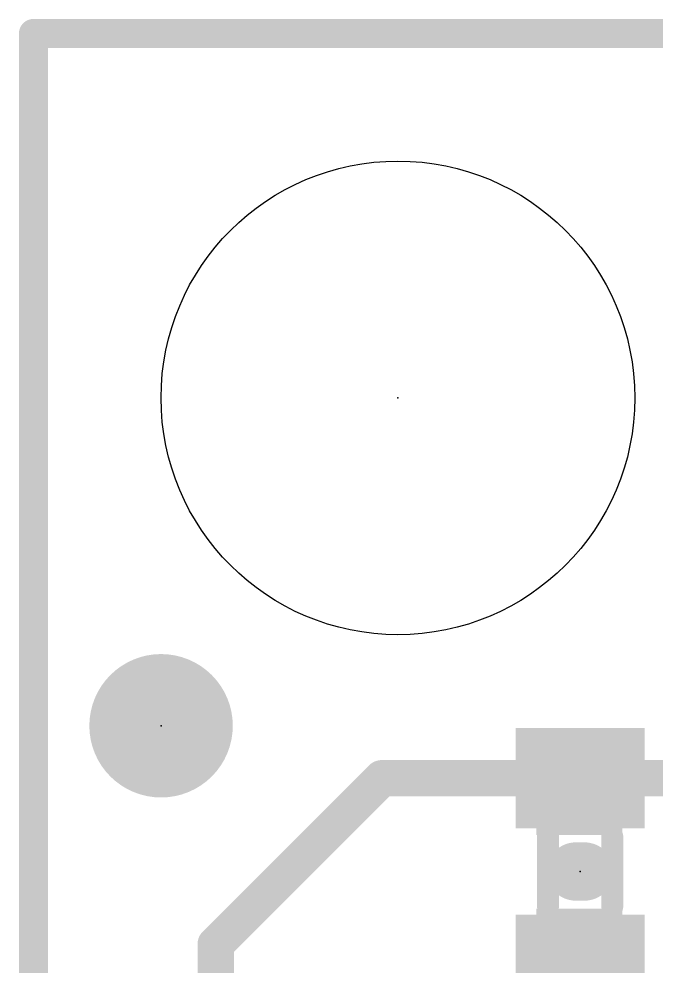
# Model space of a CAD drawing. Extents: x -0.1 to 20.4, y -0.1 to 12.8.
# Drawn here: x -0.1 to 4.34, y 6.2 to 12.8 of the extents above; entities that cross this region are included whole.
import ezdxf

# ---------------------------------------------------------------- set-up
doc = ezdxf.new("R2010")
doc.units = 0
for name, color, linetype in [('1', 12, 'CONTINUOUS'), ('16', 132, 'CONTINUOUS'), ('20', 53, 'CONTINUOUS'), ('21', 41, 'CONTINUOUS'), ('23', 53, 'CONTINUOUS'), ('51', 53, 'CONTINUOUS')]:
    doc.layers.add(name, color=color, linetype=linetype)

# ---------------------------------------------------------------- blocks, each defined once
blk = doc.blocks.new('RECT')
blk.add_solid([(-0.5, -0.5), (0.5, -0.5), (-0.5, 0.5), (0.5, 0.5)])
blk = doc.blocks.new('PIE')
at = {"const_width": 0.5}
blk.add_lwpolyline([(0, -0.25, 1), (0, 0.25, 1), (0, -0.25)], format="xyb", dxfattribs=at)

msp = doc.modelspace()

# ---------------------------------------------------------------- linework, layer by layer
at = {"layer": '1'}
for points, const_width in [([(0, 12.7), (0, 0)], 0.2032), ([(20.32, 12.7), (0, 12.7)], 0.2032), ([(1.27, 6.35), (2.428, 7.508)], 0.254), ([(2.428, 7.508), (3.81, 7.508)], 0.254), ([(3.81, 7.508), (6.108, 7.508)], 0.254), ([(1.27, 3.81), (1.27, 6.35)], 0.254)]:
    msp.add_lwpolyline(points, dxfattribs=dict(at, const_width=const_width))
for points, const_width in [([(0.0508, 12.7, 1), (-0.0508, 12.7)], 0.1016), ([(0, 12.7508, 1), (0, 12.6492)], 0.1016), ([(2.428, 7.5715, 1), (2.428, 7.4445)], 0.127), ([(2.4729, 7.4631, 1), (2.3831, 7.5529)], 0.127), ([(3.81, 7.5715, 1), (3.81, 7.4445)], 0.127), ([(3.81, 7.4445, 1), (3.81, 7.5715)], 0.127), ([(1.3335, 6.35, 1), (1.2065, 6.35)], 0.127), ([(1.2251, 6.3949, 1), (1.3149, 6.3051)], 0.127)]:
    msp.add_lwpolyline(points, format="xyb", dxfattribs=dict(at, const_width=const_width))
at = {"layer": '16', "const_width": 0.2032}
for points in [[(0, 12.7), (0, 0)], [(20.32, 12.7), (0, 12.7)]]:
    msp.add_lwpolyline(points, dxfattribs=at)
at = {"layer": '16', "const_width": 0.1016}
for points in [[(0.0508, 12.7, 1), (-0.0508, 12.7)], [(0, 12.7508, 1), (0, 12.6492)]]:
    msp.add_lwpolyline(points, format="xyb", dxfattribs=at)
at = {"layer": '20', "const_width": 0.2032}
for points in [[(20.32, 12.7), (0, 12.7)], [(0, 12.7), (0, 0)]]:
    msp.add_lwpolyline(points, dxfattribs=at)
at = {"layer": '20', "const_width": 0.1016}
for points in [[(0, 12.7508, 1), (0, 12.6492)], [(0.0508, 12.7, 1), (-0.0508, 12.7)]]:
    msp.add_lwpolyline(points, format="xyb", dxfattribs=at)
at = {"layer": '20'}
msp.add_circle((2.54, 10.16), 1.651, dxfattribs=at)
at = {"layer": '21', "const_width": 0.4064}
msp.add_lwpolyline([(3.8405, 6.858), (3.7795, 6.858)], dxfattribs=at)
at = {"layer": '21', "const_width": 0.2032}
for points in [[(3.7795, 6.9596, 1), (3.7795, 6.7564)], [(3.8405, 6.7564, 1), (3.8405, 6.9596)]]:
    msp.add_lwpolyline(points, format="xyb", dxfattribs=at)
at = {"layer": '23'}
for p in [(2.54, 10.16), (0.889, 7.874), (3.81, 6.858)]:
    msp.add_point(p, dxfattribs=at)
at = {"layer": '51', "const_width": 0.1524}
for points in [[(3.586, 6.613), (3.586, 7.103)], [(4.034, 7.103), (4.034, 6.613)]]:
    msp.add_lwpolyline(points, dxfattribs=at)
at = {"layer": '51', "const_width": 0.0762}
for points in [[(3.6241, 7.103, 1), (3.5479, 7.103)], [(4.0721, 7.103, 1), (3.9959, 7.103)], [(3.5479, 6.613, 1), (3.6241, 6.613)], [(3.9959, 6.613, 1), (4.0721, 6.613)]]:
    msp.add_lwpolyline(points, format="xyb", dxfattribs=at)

# ---------------------------------------------------------------- block references
at = {"layer": '1'}
msp.add_blockref('PIE', (0.889, 7.874), dxfattribs=at)
at = {"layer": '1', "xscale": 0.7, "yscale": 0.9, "rotation": 270}
for p in [(3.81, 7.508), (3.81, 6.208)]:
    msp.add_blockref('RECT', p, dxfattribs=at)
at = {"layer": '51', "xscale": 0.3, "yscale": 0.5999, "rotation": 270}
for p in [(3.8052, 7.262), (3.8052, 6.4492)]:
    msp.add_blockref('RECT', p, dxfattribs=at)

doc.saveas('drawing.dxf')
